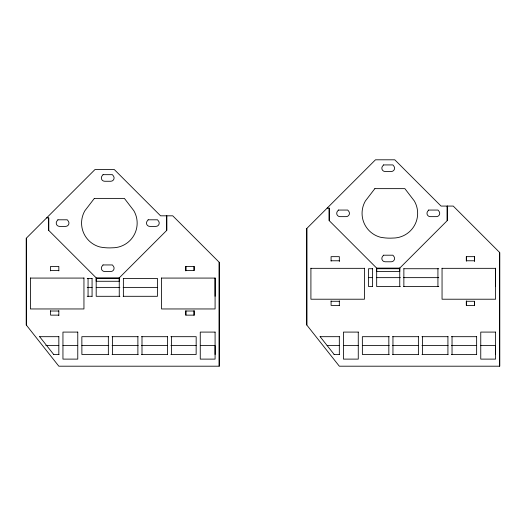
<?xml version="1.0" encoding="UTF-8"?>
<svg xmlns="http://www.w3.org/2000/svg" width="526" height="526" viewBox="0 0 526 526"><rect width="100%" height="100%" fill="white"/><g stroke="black" fill="none" stroke-linecap="round" stroke-linejoin="round"><path stroke-width="0.79" d="M26.3 325.015L26.3 238.225L94.969 169.55L114.293 169.55L160.561 215.818L172.745 215.818L219.21 262.283L219.21 366.195L58.833 366.195L26.3 325.015L26.3 238.225M166.735 230.375L166.735 215.818L166.735 230.375L119.251 277.86L96.192 277.86L48.708 230.375L48.708 217.876L46.65 217.876M92.07 296.302L92.07 278.471M96.192 277.86L96.192 296.302L119.895 296.302M185.849 315.14L185.849 311.017L194.087 311.017L194.087 315.14L185.849 315.14L185.849 310.649M185.849 270.897L185.849 266.399L194.087 266.399L194.087 270.482L185.849 270.522L185.849 266.399M194.087 315.39L194.087 310.491M215.088 354.517L215.088 345.602L200.261 345.602M215.088 296.302L215.088 278.471M219.204 366.195L219.21 262.283M306.789 325.015L306.789 228.481L375.465 159.805L394.789 159.805L441.051 206.074L453.234 206.074L499.7 252.539L499.7 366.195L339.323 366.195L306.789 325.015L306.789 228.481M447.225 220.631L447.225 206.074L447.225 220.631L399.747 268.115L376.682 268.115L329.197 220.631L329.197 208.132L327.139 208.132M372.566 286.552L372.566 268.727M376.682 268.115L376.682 286.552L400.385 286.552M466.345 305.396L466.345 301.273L474.577 301.273L474.577 305.396L466.345 305.396L466.345 300.898M466.345 261.146L466.345 256.655L474.577 256.655L474.577 261.553M474.577 305.619L474.577 301.536M495.584 354.517L495.584 345.602L480.757 345.602M495.577 286.552L495.577 268.727M499.7 366.195L499.7 252.539M331.084 260.778L339.323 260.778M310.912 268.332L364.439 268.332M442.05 268.332L495.577 268.332M372.599 268.727L368.522 268.727L368.562 286.552L372.612 286.552M399.747 268.727L376.682 268.727L376.682 271.528L399.747 271.528L399.747 268.115L399.747 286.552M403.81 268.727L438.796 268.727M50.595 270.522L58.833 270.522M368.529 277.643L372.612 277.643M376.695 277.643L400.385 277.643M403.652 277.643L438.783 277.643M30.416 278.076L83.95 278.076M161.554 278.076L215.088 278.076M87.217 278.471L92.109 278.471M119.251 278.471L96.192 278.471L96.192 281.272L119.251 281.272L119.251 277.86L119.251 296.302M123.321 278.471L157.491 278.471L157.438 296.302L123.163 296.302M403.652 286.552L438.783 286.552M87.217 287.387L92.122 287.387M96.205 287.387L119.895 287.387M123.163 287.387L157.471 287.387M87.217 296.302L92.122 296.302M331.084 301.273L339.323 301.273M339.323 305.396L331.084 305.396L331.084 300.898M50.595 311.017L58.833 311.017M58.833 315.14L50.595 315.14L50.595 310.649M39.555 336.686L58.912 336.686M108.803 336.686L81.852 336.686L81.892 354.517L108.803 354.517M112.071 336.686L138.2 336.686M141.468 336.686L167.597 336.686M170.865 336.686L196.178 336.686L196.145 354.517L170.865 354.517M320.045 336.686L339.408 336.686M389.293 336.686L362.348 336.686L362.381 354.517L389.293 354.517M392.56 336.686L418.696 336.686M421.957 336.686L448.093 336.686M451.361 336.686L476.674 336.686M45.828 345.602L58.873 345.602M62.949 345.602L77.769 345.602M81.852 345.602L108.803 345.602M112.071 345.602L138.2 345.602M141.468 345.602L167.597 345.602M170.865 345.602L196.178 345.602M327.133 345.602L339.362 345.602M343.439 345.602L358.265 345.602M362.348 345.602L389.293 345.602M392.56 345.602L418.696 345.602M421.957 345.602L448.093 345.602M451.361 345.602L476.674 345.602M53.534 354.517L59.024 354.517M112.071 354.517L138.2 354.517M141.468 354.517L167.597 354.517M334.023 354.517L339.513 354.517M392.56 354.517L418.696 354.517M421.957 354.517L448.093 354.517M451.361 354.517L476.674 354.517M320.13 336.686L334.22 354.517M39.641 336.686L53.724 354.517M495.577 268.194L495.577 299.215L442.05 299.215L442.05 268.194M476.641 336.686L476.641 354.517M474.577 256.655L474.577 260.778L466.345 260.778L466.345 256.655M452.038 336.686L452.038 354.517M447.922 336.686L447.922 354.517M437.928 268.727L437.928 286.552M422.496 336.686L422.496 354.517M418.374 336.686L418.374 354.517M403.863 268.727L403.863 286.552M392.955 336.686L392.955 354.517M388.832 336.686L388.832 354.517M364.439 268.194L364.439 299.215L310.912 299.215L310.912 268.194M339.323 261.56L339.323 256.655L331.084 256.655L331.084 261.146M339.323 300.8L339.323 305.705M339.323 336.686L339.323 354.517M329.197 208.132L329.197 220.631M215.088 277.938L215.088 308.959L161.554 308.959L161.554 277.938M194.087 266.399L194.087 270.522M171.548 336.686L171.548 354.517M167.426 336.686L167.426 354.517M142 336.686L142 354.517M137.884 336.686L137.884 354.517M123.373 278.471L123.373 296.302M112.459 336.686L112.459 354.517M108.343 336.686L108.343 354.517M88.066 278.471L88.066 296.302M83.95 277.938L83.95 308.959L30.416 308.959L30.416 277.938M58.833 270.897L58.833 266.399L50.595 266.399L50.595 270.897M58.833 310.57L58.833 315.482M58.833 336.686L58.833 354.517M48.708 217.876L48.708 230.375M57.913 219.802L56.65 221.453A3.294 3.294 0 0 0 59.504 226.39L65.678 226.39A3.294 3.294 0 0 0 68.531 221.453L67.269 219.802L57.913 219.802M103.043 174.671L101.781 176.315A3.294 3.294 0 0 0 104.635 181.26L110.808 181.26A3.294 3.294 0 0 0 113.662 176.315L112.4 174.671L103.043 174.671M94.364 198.387L84.883 210.742A24.709 24.709 0 0 0 99.887 246.964A48.267 48.267 0 0 0 112.459 247.805A24.709 24.709 0 0 0 133.854 210.742L124.373 198.387L94.364 198.387M103.037 264.946L101.781 266.583A3.294 3.294 0 0 0 104.635 271.521L110.808 271.521A3.294 3.294 0 0 0 113.662 266.583L112.406 264.946L103.037 264.946M148.174 219.802L146.912 221.453A3.294 3.294 0 0 0 149.765 226.39L155.939 226.39A3.294 3.294 0 0 0 158.793 221.453L157.53 219.802L148.174 219.802M338.402 210.058L337.14 211.708A3.294 3.294 0 0 0 339.993 216.646L346.167 216.646A3.294 3.294 0 0 0 349.021 211.708L347.758 210.058L338.402 210.058M383.533 164.927L382.27 166.571A3.294 3.294 0 0 0 385.124 171.515L391.305 171.515A3.294 3.294 0 0 0 394.152 166.571L392.889 164.927L383.533 164.927M374.854 188.643L365.373 200.998A24.709 24.709 0 0 0 380.377 237.219A48.267 48.267 0 0 0 392.948 238.061A24.709 24.709 0 0 0 414.343 200.998L404.869 188.643L374.854 188.643M383.526 255.202L382.27 256.839A3.294 3.294 0 0 0 385.124 261.777L391.305 261.777A3.294 3.294 0 0 0 394.152 256.839L392.896 255.202L383.526 255.202M428.67 210.058L427.401 211.708A3.294 3.294 0 0 0 430.255 216.646L436.435 216.646A3.294 3.294 0 0 0 439.289 211.708L438.02 210.058L428.67 210.058M77.769 332.09L62.949 332.09L62.949 359.113L77.769 359.113L77.769 332.09M215.088 332.09L200.261 332.09L200.261 359.113L215.088 359.113L215.088 332.09M358.265 332.09L343.439 332.09L343.439 359.113L358.265 359.113L358.265 332.09M495.577 332.09L480.757 332.09L480.757 359.113L495.577 359.113L495.577 332.09"/></g></svg>
